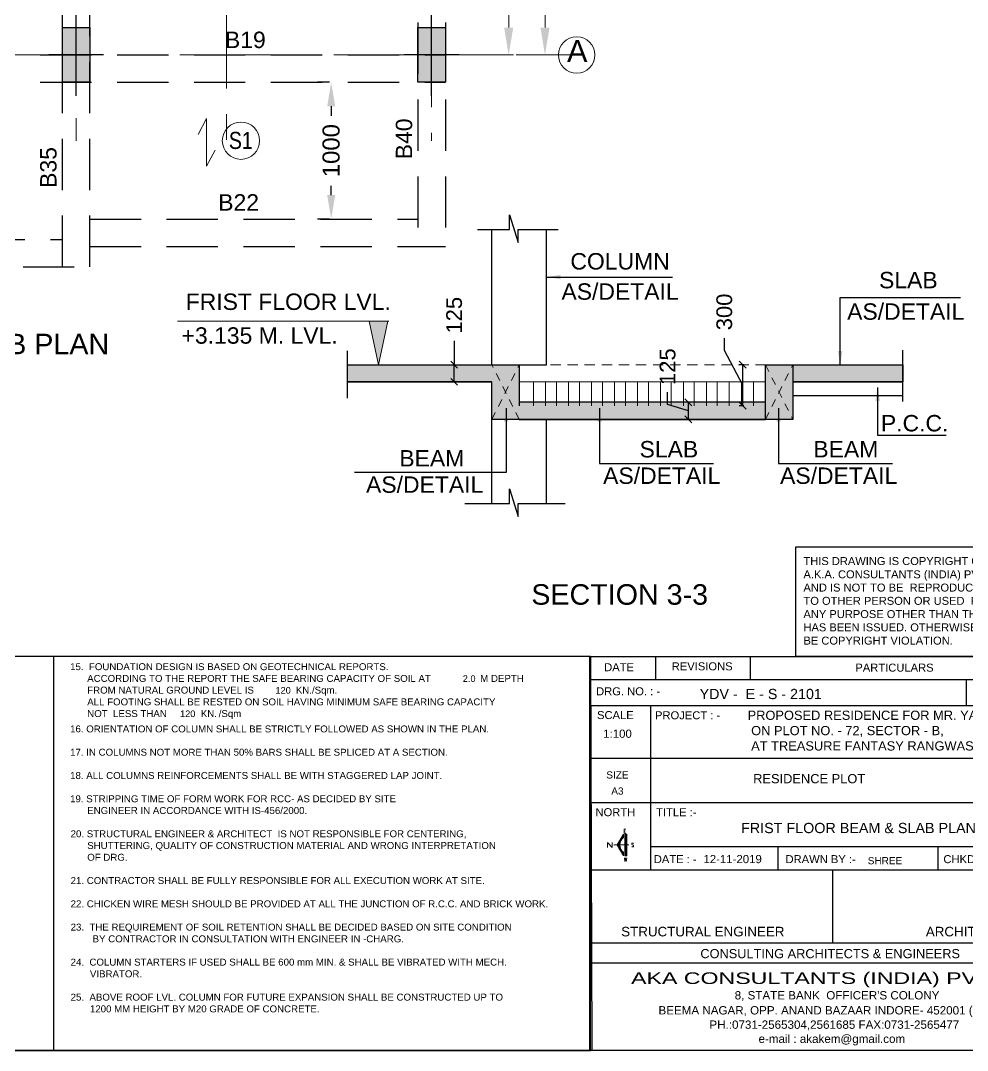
# Model space of a CAD drawing. Header units: metres. Extents: x 1689 to 2066, y 219 to 408.
# Drawn here: x 1713.81 to 1727.66, y 319.37 to 334.43 of the extents above; entities that cross this region are included whole.
import ezdxf
from ezdxf.enums import TextEntityAlignment as Align

# ---------------------------------------------------------------- set-up
doc = ezdxf.new("R2010")
doc.units = ezdxf.units.M
doc.header["$LTSCALE"] = 1.5
for name, pattern in [('CENTER', [2, 1.25, -0.25, 0.25, -0.25]), ('DASHED', [0.75, 0.5, -0.25]), ('DASHED2', [0.375, 0.25, -0.125])]:
    doc.linetypes.add(name, pattern=pattern)
for name, color, linetype, lineweight in [('BEAM - STR', 150, 'DASHED2', 25), ('COL', 4, 'Continuous', 25), ('DIM - GRID - STR', 140, 'Continuous', 15), ('FORMAT - STR', 7, 'Continuous', 25), ('GRID - BEAM - STR', 250, 'CENTER', 18), ('GRID - COLUMN - STR', 250, 'CENTER', 18), ('SECTION -  LINE - STR', 3, 'Continuous', 20), ('SLAB PROJ.', 131, 'Continuous', 9), ('SLAB PROJECTION', 157, 'Continuous', 18)]:
    doc.layers.add(name, color=color, linetype=linetype, lineweight=lineweight)
for name, color, linetype in [('COLUMN', 70, 'Continuous'), ('LETTER', 7, 'Continuous'), ('T-Text', 7, 'Continuous'), ('TEXT BEAM STR', 60, 'Continuous'), ('TXT', 7, 'Continuous')]:
    doc.layers.add(name, color=color, linetype=linetype)
doc.styles.add('A1', font='arial.ttf', dxfattribs={"height": 0.225})
doc.styles.add('ARIAL NARROW', font='ARIALN.TTF')
doc.styles.add('DIM', font='arial.ttf', dxfattribs={"width": 0.8, "height": 0.2})
doc.styles.add('PRADEEP - STR', font='swissel.ttf')
doc.styles.add('ROMAND', font='arial.ttf')
doc.styles.add('ROMANS', font='romans', dxfattribs={"width": 0.8})
doc.styles.add('ROMANT', font='romant', dxfattribs={"height": 0.4})
doc.styles.add('SC-BBS1', font='SansSerif')
doc.styles.get("Standard").update_dxf_attribs({"font": 'arial.ttf', "height": 0.2})
doc.dimstyles.new('GRID DIM', dxfattribs={"dimtxt": 0.35, "dimasz": 0.1, "dimexe": 0.1, "dimexo": 0.1, "dimgap": 0.09, "dimtad": 0, "dimdec": 0, "dimlfac": 1000, "dimzin": 0, "dimdsep": 46, "dimtxsty": 'Standard', "dimblk": 'OBLIQUE', "dimcen": 0.09, "dimclrd": 73, "dimclre": 73, "dimclrt": 1, "dimadec": 0, "dimazin": 0, "dimtfac": 1, "dimtdec": 0, "dimtofl": 0, "dimtmove": 1, "dimatfit": 3, "dimfxl": 1.25, "dimtolj": 1, "dimtzin": 0, "dimlwd": -1, "dimlwe": -1, "dimarcsym": 0})
doc.dimstyles.new('ISO-25', dxfattribs={"dimtxt": 0.2, "dimasz": 0.2, "dimexe": 0.2, "dimexo": 0.2, "dimgap": 0.1, "dimtad": 1, "dimdec": 3, "dimdsep": 46, "dimtxsty": 'Standard', "dimblk": 'OBLIQUE', "dimcen": 0.2, "dimclrt": 256, "dimadec": 0, "dimazin": 0, "dimtfac": 1, "dimtdec": 3, "dimtmove": 0, "dimatfit": 3, "dimfxl": 1, "dimarcsym": 0})

# ---------------------------------------------------------------- blocks, each defined once
blk = doc.blocks.new('*X3')
at = {"color": 0}
for p, q in [((48501, 10656), (49136, 10656)), ((48554, 10688), (49084, 10688)), ((48606, 10719), (49031, 10719)), ((48659, 10750), (48978, 10750)), ((48712, 10781), (48926, 10781)), ((48764, 10812), (48873, 10812)), ((48817, 10844), (48821, 10844)), ((47703, 10031), (49939, 10031)), ((47703, 10000), (49939, 10000)), ((47703, 9969), (49939, 9969)), ((47703, 9906), (49939, 9906)), ((47703, 9875), (49939, 9875)), ((47712, 10188), (48065, 10188)), ((47765, 10219), (48088, 10219)), ((47818, 10250), (48113, 10250)), ((47870, 10281), (48140, 10281)), ((47923, 10312), (48170, 10312)), ((47975, 10344), (48203, 10344)), ((48028, 10375), (48240, 10375)), ((48081, 10406), (48281, 10406)), ((48133, 10438), (48327, 10438)), ((48186, 10469), (48380, 10469)), ((48238, 10500), (48444, 10500)), ((48291, 10531), (48524, 10531)), ((48343, 10562), (48641, 10562)), ((48396, 10594), (49241, 10594)), ((48449, 10625), (49189, 10625)), ((48996, 10562), (49294, 10562)), ((49114, 10531), (49347, 10531)), ((49194, 10500), (49399, 10500)), ((49257, 10469), (49452, 10469)), ((49310, 10438), (49504, 10438)), ((49357, 10406), (49557, 10406)), ((49398, 10375), (49609, 10375)), ((49434, 10344), (49662, 10344)), ((49467, 10312), (49715, 10312)), ((49497, 10281), (49767, 10281)), ((49525, 10250), (49820, 10250)), ((49550, 10219), (49872, 10219)), ((49572, 10188), (49925, 10188))]:
    blk.add_line(p, q, dxfattribs=at)
blk = doc.blocks.new('NORTH')
at = {"lineweight": 20}
for p, q in [((0.14, 1.8), (-0.52, 0.69)), ((0.14, 1.44), (0.14, 1.8)), ((0.14, -0.43), (-0.52, 0.69)), ((0.14, -0.07), (0.14, -0.43))]:
    blk.add_line(p, q, dxfattribs=at)
at = {"color": 1, "lineweight": 20}
blk.add_line((0.69, 0.69), (-0.88, 0.69), dxfattribs=at)
at = {"lineweight": 20}
for points in [[(0.27, 1.81), (0.37, 1.81), (0.37, -0.43), (0.27, -0.43)], [(0.41, -0.43), (0.41, 1.81), (0.47, 1.81), (0.47, -0.43)]]:
    blk.add_lwpolyline(points, close=True, dxfattribs=at)
for start, end in [(124.5364, 180), (180, 235.4636)]:
    blk.add_arc((0.66, 0.69), 0.92, start, end, dxfattribs=at)
at = {"lineweight": 20, "xscale": 0.001, "yscale": 0.001, "zscale": 0.001, "rotation": 90}
blk.add_blockref('*X3', (10.32, -48.13), dxfattribs=at)
at = {"color": 1, "lineweight": 20, "style": 'ROMANS'}
for s, width, p, p2 in [('E', 0.865261, (0.13, 1.91), (0.41, 1.91)), ('S', 0.865261, (0.94, 0.48), (1.22, 0.48)), ('W', 0.668611, (0.2, -1.03), (0.48, -1.03))]:
    blk.add_text(s, height=0.4, dxfattribs=dict(at, width=width)).set_placement(p, p2, align=Align.FIT)
at = {"color": 1, "lineweight": 20, "style": 'ROMANT', "width": 1.5}
blk.add_text('N', height=0.5, dxfattribs=at).set_placement((-1.64, 0.43))
blk = doc.blocks.new('A$C3A620828')
at = {"color": 125, "lineweight": 25, "ltscale": 100}
for p, q in [((0, 1.718), (-3.7121, 1.718)), ((0, 1.5691), (-3.6971, 1.5691)), ((0, 0.9176), (-3.6971, 0.9176))]:
    blk.add_line(p, q, dxfattribs=at)
at = {"layer": 'COL'}
for p, q in [((-3.7076, 3.8567), (-3.6971, 0.9176)), ((0, 1.9089), (0, 0.9176))]:
    blk.add_line(p, q, dxfattribs=at)
at = {"layer": 'Defpoints', "color": 1, "linetype": 'Continuous', "lineweight": 30}
blk.add_line((0.0859, 1.6321), (0.0859, 1.6321), dxfattribs=at)
at = {"layer": 'FORMAT - STR'}
for p, q in [((-3.7076, 3.8567), (0, 3.8567)), ((-3.2235, 3.8567), (-3.2235, 3.6848)), ((-2.5153, 3.8567), (-2.5153, 3.6848)), ((-3.7076, 3.6848), (0, 3.6848)), ((-0.9039, 3.6848), (-0.9039, 3.491)), ((-3.7076, 3.491), (0, 3.491)), ((-3.26, 3.491), (-3.26, 2.2624)), ((0, 3.0945), (-3.7076, 3.0945)), ((0, 2.7661), (-3.7076, 2.7661)), ((0, 2.4378), (-3.26, 2.4378)), ((-2.3101, 2.4378), (-2.3101, 2.2624)), ((-1.1142, 2.4378), (-1.1142, 2.2624)), ((0, 2.2624), (-3.7076, 2.2624)), ((-1.8982, 1.718), (-1.8982, 2.2624)), ((0, 1.718), (-3.7121, 1.718))]:
    blk.add_line(p, q, dxfattribs=at)
at = {"layer": 'FORMAT - STR', "ltscale": 3, "style": 'PRADEEP - STR'}
for s, height, p in [('DATE', 0.05974, (-3.6055, 3.7469)), ('REVISIONS', 0.05974, (-3.1013, 3.7536)), ('PARTICULARS', 0.059738, (-1.7311, 3.7438)), ('DRG. NO. : -', 0.059738, (-3.6657, 3.5672)), ('SCALE', 0.05974, (-3.6587, 3.3898)), ('PROJECT : -', 0.059738, (-3.226, 3.3882)), ('NORTH', 0.05974, (-3.6702, 2.6651)), ('TITLE :-', 0.05974, (-3.2177, 2.6653)), ('DATE : -', 0.05974, (-3.2353, 2.3148)), ('DRAWN BY :-    ', 0.059738, (-2.252, 2.3148)), ('CHKD BY :-', 0.05974, (-1.0738, 2.3148)), ('STRUCTURAL ENGINEER', 0.071364, (-3.4784, 1.7683)), ('ARCHITECT', 0.07136, (-1.2048, 1.7683))]:
    blk.add_text(s, height=height, dxfattribs=at).set_placement(p)
at = {"layer": 'FORMAT - STR', "color": 4, "ltscale": 3, "char_height": 0.068589, "width": 2.451607, "attachment_point": 1, "rotation": 0.00229, "style": 'PRADEEP - STR'}
for s, insert in [('\\pxql;{\\fArial|b0|i0|c0|p34;\\C256;PROPOSED RESIDENCE FOR MR. YADAV, \\P ON PLOT NO. - 72, SECTOR - B, \\P AT TREASURE FANTASY RANGWASA, RAU}', (-2.5351, 3.4526)), ('\\pxql;{\\fArial|b0|i0|c0|p34;\\C256;RESIDENCE PLOT}', (-2.4934, 2.9794))]:
    blk.add_mtext(s, dxfattribs=dict(at, insert=insert))
at = {"layer": 'T-Text', "ltscale": 3, "style": 'ROMAND'}
blk.add_text('CONSULTING ARCHITECTS & ENGINEERS ', height=0.068214, dxfattribs=at).set_placement((-2.8875, 1.6057))
at = {"layer": 'T-Text', "ltscale": 3, "style": 'ROMAND', "width": 1.424099}
blk.add_text('AKA CONSULTANTS (INDIA) PVT. LTD.', height=0.086818, rotation=0.00229, dxfattribs=at).set_placement((-3.4046, 1.4131), (-0.2472, 1.4132), align=Align.FIT)
at = {"layer": 'T-Text', "ltscale": 3, "style": 'A1'}
for s, p in [("8, STATE BANK  OFFICER'S COLONY", (-2.6314, 1.2978)), ('BEEMA NAGAR, OPP. ANAND BAZAAR INDORE- 452001 (M.P.)', (-3.1999, 1.1857)), ('PH.:0731-2565304,2561685 FAX:0731-2565477', (-2.8197, 1.0788)), ('e-mail : akakem@gmail.com', (-2.4533, 0.9733))]:
    blk.add_text(s, height=0.062013, rotation=0.00229, dxfattribs=at).set_placement(p)
blk = doc.blocks.new('0.2X0.4')
at = {"layer": 'COLUMN'}
h = blk.add_hatch(dxfattribs=at)
h.set_pattern_fill('ANGLE', color=256)
h.set_pattern_definition([(0, (-1673.224, -421.962), (0, 6.985), [5.08, -1.905]), (90, (-1673.224, -421.962), (-6.985, 4e-16), [5.08, -1.905])])
h.paths.add_polyline_path([(-0.1, 0.2), (0.1, 0.2), (0.1, -0.2), (-0.1, -0.2)])
h = blk.add_hatch(color=256, dxfattribs=at)
h.dxf.hatch_style = 1
h.paths.add_polyline_path([(-0.1, 0.2), (0.1, 0.2), (0.1, -0.2), (-0.1, -0.2)])
for p, q in [((0, -0.3), (0, 0.3)), ((0.2, 0), (-0.2, 0))]:
    blk.add_line(p, q, dxfattribs=at)
blk.add_lwpolyline([(-0.1, 0.2), (0.1, 0.2), (0.1, -0.2), (-0.1, -0.2)], close=True, dxfattribs=at)
blk = doc.blocks.new('*D112')
at = {"layer": 'Defpoints', "color": 0, "transparency": 16777216}
for p in [(9.1825, 12.0999), (9.6131, 0.2), (9.8787, 0.2)]:
    blk.add_point(p, dxfattribs=at)
at = {"layer": 'DIM - GRID - STR', "color": 1, "linetype": 'ByBlock', "lineweight": -2, "transparency": 16777216}
for p, q in [((9.2825, 12.0999), (10.0787, 12.0999)), ((9.7131, 0.2), (10.0787, 0.2))]:
    blk.add_line(p, q, dxfattribs=at)
at = {"layer": 'DIM - GRID - STR', "color": 2, "linetype": 'ByBlock', "lineweight": -2, "transparency": 16777216}
for p, q in [((9.8787, 11.8999), (9.8787, 6.4963)), ((9.8787, 0.4), (9.8787, 5.8036))]:
    blk.add_line(p, q, dxfattribs=at)
at = {"layer": 'DIM - GRID - STR', "color": 2, "transparency": 16777216}
for points in [[(9.8454, 11.8999), (9.912, 11.8999), (9.8787, 12.0999)], [(9.8454, 0.4), (9.912, 0.4), (9.8787, 0.2)]]:
    blk.add_solid(points, dxfattribs=at)
at = {"layer": 'DIM - GRID - STR', "color": 3, "transparency": 16777216, "insert": (9.8787, 6.1499), "char_height": 0.12, "attachment_point": 5, "rotation": 90, "style": 'PRADEEP - STR'}
blk.add_mtext('\\A1;11900', dxfattribs=at)
blk = doc.blocks.new('*D121')
at = {"layer": 'Defpoints', "color": 0, "transparency": 16777216}
for p in [(10.0168, 3.2), (9.5678, 0.1999), (9.6131, 0.1999)]:
    blk.add_point(p, dxfattribs=at)
at = {"layer": 'DIM - GRID - STR', "color": 1, "linetype": 'ByBlock', "lineweight": -2, "transparency": 16777216}
for p, q in [((9.9168, 3.2), (9.4131, 3.2)), ((9.6678, 0.1999), (9.8131, 0.1999))]:
    blk.add_line(p, q, dxfattribs=at)
at = {"layer": 'DIM - GRID - STR', "color": 2, "linetype": 'ByBlock', "lineweight": -2, "transparency": 16777216}
for p, q in [((9.6131, 3), (9.6131, 1.997)), ((9.6131, 0.3999), (9.6131, 1.4029))]:
    blk.add_line(p, q, dxfattribs=at)
at = {"layer": 'DIM - GRID - STR', "color": 2, "transparency": 16777216}
for points in [[(9.5798, 3), (9.6464, 3), (9.6131, 3.2)], [(9.5798, 0.3999), (9.6464, 0.3999), (9.6131, 0.1999)]]:
    blk.add_solid(points, dxfattribs=at)
at = {"layer": 'DIM - GRID - STR', "color": 3, "transparency": 16777216, "insert": (9.6131, 1.6999), "char_height": 0.12, "attachment_point": 5, "rotation": 90, "style": 'PRADEEP - STR'}
blk.add_mtext('\\A1;3000', dxfattribs=at)
blk = doc.blocks.new('GRID NOS')
at = {"layer": 'GRID - BEAM - STR', "color": 3, "linetype": 'Continuous', "lineweight": 15}
blk.add_line((0, -0.205), (0, 0.17), dxfattribs=at)
blk.add_circle((0, -0.682), 0.477, dxfattribs=at)
blk = doc.blocks.new('A$C398C1E18')
at = {"layer": 'BEAM - STR'}
for p, q in [((6.35, -12.2999), (6.35, -7.55)), ((6.55, -12.2999), (6.55, -7.55)), ((8.95, -7.7), (8.95, -12.1499)), ((9.15, -7.7), (9.15, -12.1499)), ((0, -10.75), (9.15, -10.75)), ((0, -10.95), (9.15, -10.95)), ((6.55, -11.9499), (8.95, -11.9499)), ((3.45, -12.0999), (6.35, -12.0999)), ((6.55, -12.1499), (9.15, -12.1499)), ((3.25, -12.2999), (6.55, -12.2999))]:
    blk.add_line(p, q, dxfattribs=at)
blk = doc.blocks.new('SLAB1')
at = {"layer": 'SLAB PROJ.', "color": 2}
for p, q in [((-82902.1, 170563.2), (-82902.1, 170885.9)), ((-82902.1, 170885.9), (-82845.1, 170777.6)), ((-82959.1, 170671.5), (-82902.1, 170563.2))]:
    blk.add_line(p, q, dxfattribs=at)
blk = doc.blocks.new('*D166')
at = {"layer": 'Defpoints', "color": 0, "transparency": 16777216}
for p in [(1718.355, 333.524), (1718.431, 333.524), (1718.431, 331.525)]:
    blk.add_point(p, dxfattribs=at)
at = {"layer": 'DIM - GRID - STR', "color": 1, "linetype": 'ByBlock', "lineweight": -2, "transparency": 16777216}
for p, q in [((1718.331, 333.524), (1718.155, 333.524)), ((1718.331, 331.525), (1718.155, 331.525))]:
    blk.add_line(p, q, dxfattribs=at)
at = {"layer": 'DIM - GRID - STR', "color": 2, "linetype": 'ByBlock', "lineweight": -2, "transparency": 16777216}
for p, q in [((1718.355, 333.174), (1718.355, 333.036)), ((1718.355, 331.875), (1718.355, 332.013))]:
    blk.add_line(p, q, dxfattribs=at)
at = {"layer": 'DIM - GRID - STR', "color": 2, "transparency": 16777216}
for points in [[(1718.297, 333.174), (1718.414, 333.174), (1718.355, 333.524)], [(1718.297, 331.875), (1718.414, 331.875), (1718.355, 331.525)]]:
    blk.add_solid(points, dxfattribs=at)
at = {"layer": 'DIM - GRID - STR', "color": 3, "transparency": 16777216, "insert": (1718.355, 332.525), "char_height": 0.25, "attachment_point": 5, "rotation": 90, "style": 'PRADEEP - STR'}
blk.add_mtext('\\A1;1000', dxfattribs=at)
blk = doc.blocks.new('_Oblique')
at = {"color": 0, "linetype": 'ByBlock', "lineweight": -2}
blk.add_line((-0.5, -0.5), (0.5, 0.5), dxfattribs=at)
blk = doc.blocks.new('*D178')
at = {"layer": 'Defpoints', "color": 0, "transparency": 16777216}
for p in [(1724.372, 329.396), (1724.487, 329.396), (1724.487, 328.796)]:
    blk.add_point(p, dxfattribs=at)
at = {"layer": 'DIM - GRID - STR', "color": 2, "linetype": 'ByBlock', "lineweight": -2, "transparency": 16777216}
for p, q in [((1724.104, 329.604), (1724.104, 329.784)), ((1724.372, 329.096), (1724.104, 329.604)), ((1724.372, 328.796), (1724.372, 329.396))]:
    blk.add_line(p, q, dxfattribs=at)
at = {"layer": 'DIM - GRID - STR', "color": 1, "linetype": 'ByBlock', "lineweight": -2, "transparency": 16777216}
for p, q in [((1724.387, 329.396), (1724.322, 329.396)), ((1724.387, 328.796), (1724.322, 328.796))]:
    blk.add_line(p, q, dxfattribs=at)
at = {"layer": 'DIM - GRID - STR', "color": 2, "lineweight": -2, "transparency": 16777216, "xscale": 0.1, "yscale": 0.1, "zscale": 0.1}
for p, rotation in [((1724.372, 329.396), 90), ((1724.372, 328.796), 270)]:
    blk.add_blockref('_Oblique', p, dxfattribs=dict(at, rotation=rotation))
at = {"layer": 'DIM - GRID - STR', "color": 3, "transparency": 16777216, "insert": (1724.104, 330.167), "char_height": 0.23, "attachment_point": 5, "rotation": 90, "style": 'PRADEEP - STR'}
blk.add_mtext('\\A1;300', dxfattribs=at)
blk = doc.blocks.new('*D183')
at = {"layer": 'Defpoints', "color": 0, "transparency": 16777216}
for p in [(1720.02, 329.396), (1720.154, 329.396), (1720.02, 329.146)]:
    blk.add_point(p, dxfattribs=at)
at = {"layer": 'DIM - GRID - STR', "color": 2, "linetype": 'ByBlock', "lineweight": -2, "transparency": 16777216}
for p in [(1720.154, 329.744), (1720.154, 329.146)]:
    blk.add_line(p, (1720.154, 329.396), dxfattribs=at)
at = {"layer": 'DIM - GRID - STR', "color": 1, "linetype": 'ByBlock', "lineweight": -2, "transparency": 16777216}
for p, q in [((1720.12, 329.396), (1720.204, 329.396)), ((1720.12, 329.146), (1720.204, 329.146))]:
    blk.add_line(p, q, dxfattribs=at)
at = {"layer": 'DIM - GRID - STR', "color": 2, "lineweight": -2, "transparency": 16777216, "xscale": 0.1, "yscale": 0.1, "zscale": 0.1}
for p, rotation in [((1720.154, 329.396), 90), ((1720.154, 329.146), 270)]:
    blk.add_blockref('_Oblique', p, dxfattribs=dict(at, rotation=rotation))
at = {"layer": 'DIM - GRID - STR', "color": 3, "transparency": 16777216, "insert": (1720.154, 330.119), "char_height": 0.23, "attachment_point": 5, "rotation": 90, "style": 'PRADEEP - STR'}
blk.add_mtext('\\A1;125', dxfattribs=at)
blk = doc.blocks.new('*D185')
at = {"layer": 'Defpoints', "color": 0, "transparency": 16777216}
for p in [(1723.578, 328.846), (1723.938, 328.846), (1723.938, 328.596)]:
    blk.add_point(p, dxfattribs=at)
at = {"layer": 'DIM - GRID - STR', "color": 2, "linetype": 'ByBlock', "lineweight": -2, "transparency": 16777216}
for p, q in [((1723.275, 328.812), (1723.275, 328.992)), ((1723.578, 328.721), (1723.275, 328.812)), ((1723.578, 328.596), (1723.578, 328.846))]:
    blk.add_line(p, q, dxfattribs=at)
at = {"layer": 'DIM - GRID - STR', "color": 1, "linetype": 'ByBlock', "lineweight": -2, "transparency": 16777216}
for p, q in [((1723.838, 328.846), (1723.528, 328.846)), ((1723.838, 328.596), (1723.528, 328.596))]:
    blk.add_line(p, q, dxfattribs=at)
at = {"layer": 'DIM - GRID - STR', "color": 2, "lineweight": -2, "transparency": 16777216, "xscale": 0.1, "yscale": 0.1, "zscale": 0.1}
for p, rotation in [((1723.578, 328.846), 90), ((1723.578, 328.596), 270)]:
    blk.add_blockref('_Oblique', p, dxfattribs=dict(at, rotation=rotation))
at = {"layer": 'DIM - GRID - STR', "color": 3, "transparency": 16777216, "insert": (1723.275, 329.367), "char_height": 0.23, "attachment_point": 5, "rotation": 90, "style": 'PRADEEP - STR'}
blk.add_mtext('\\A1;125', dxfattribs=at)
blk = doc.blocks.new('ffff')
at = {"layer": 'GRID - COLUMN - STR', "ltscale": 0.5}
for p, q in [((7.55, 12.891), (7.55, -0.4273)), ((6.45, 12.8623), (6.45, -0.4273)), ((9.05, 12.7561), (9.05, -0.4273)), ((-0.2902, 0.2), (9.8727, 0.2))]:
    blk.add_line(p, q, dxfattribs=at)
at = {"layer": 'COL'}
for p in [(6.45, 0.2), (9.05, 0.2)]:
    blk.add_blockref('0.2X0.4', p, dxfattribs=at)
at = {"layer": 'GRID - BEAM - STR', "color": 1, "linetype": 'Continuous', "lineweight": 15, "xscale": -0.2787555555555563, "yscale": 0.2787555555555563, "zscale": 0.2787555555555558, "rotation": 90}
blk.add_blockref('GRID NOS', (9.9202, 0.2), dxfattribs=at)
at = {"layer": 'GRID - BEAM - STR', "color": 4, "linetype": 'Continuous', "lineweight": 15, "style": 'PRADEEP - STR'}
blk.add_text('A', height=0.16, rotation=360, dxfattribs=at).set_placement((10.1145, 0.1486), align=Align.CENTER)
at = {"layer": 'DIM - GRID - STR', "color": 3}
for base, p1, p2, picture, middle in [((9.8787, 0.2), (9.1825, 12.0999), (9.6131, 0.2), '*D112', (9.8787, 6.1499)), ((9.6131, 0.1999), (10.0168, 3.2), (9.5678, 0.1999), '*D121', (9.6131, 1.6999))]:
    dim = blk.add_linear_dim(base=base, p1=p1, p2=p2, angle=90, dimstyle='GRID DIM', override={"dimtxt": 0.12, "dimasz": 0.2, "dimexe": 0.2, "dimtxsty": 'PRADEEP - STR', "dimsah": 1, "dimclrd": 2, "dimclre": 1, "dimclrt": 3, "dimfxl": 100, "dimlwd": 65534, "dimlwe": 65534}, dxfattribs=at)
    dim.commit()
    dim.dimension.update_dxf_attribs({"geometry": picture, "text_midpoint": middle})

msp = doc.modelspace()

# ---------------------------------------------------------------- hatches: boundary and pattern name
at = {"layer": 'SECTION -  LINE - STR'}
h = msp.add_hatch(color=26, dxfattribs=at)
h.dxf.hatch_style = 1
h.paths.add_polyline_path([(1719.04763, 329.39573), (1719.18547, 330.03324), (1718.90979, 330.03324)])
h = msp.add_hatch(color=48, dxfattribs=at)
h.dxf.hatch_style = 1
h.paths.add_polyline_path([(1725.10476, 329.39573), (1726.7115, 329.39573), (1726.7115, 329.14573), (1725.10476, 329.14573)])
h.paths.add_polyline_path([(1724.70476, 329.39573), (1725.10476, 329.39573), (1725.10476, 328.59573), (1724.70476, 328.59573)])
h.paths.add_polyline_path([(1721.10476, 328.84573), (1724.70476, 328.84573), (1724.70476, 328.59573), (1721.10476, 328.59573)])
h.paths.add_polyline_path([(1720.70476, 329.39573), (1721.10476, 329.39573), (1721.10476, 328.59573), (1720.70476, 328.59573)])
h.paths.add_polyline_path([(1718.594, 329.39573), (1720.70476, 329.39573), (1720.70476, 329.14573), (1718.594, 329.14573)])
edge = h.paths.add_edge_path()
edge.add_line((1726.7115, 329.39573), (1718.594, 329.39573))

# ---------------------------------------------------------------- linework, layer by layer
at = {"layer": 'COL'}
for p, q in [((1720.70478, 329.39571), (1720.70478, 331.37236)), ((1721.50476, 329.39573), (1721.50476, 331.37236)), ((1720.70478, 327.36529), (1720.70478, 329.14573)), ((1721.50476, 327.36529), (1721.50476, 328.59573))]:
    msp.add_line(p, q, dxfattribs=at)
for points in [[(1720.96331, 331.37236), (1720.96331, 331.58621), (1721.09107, 331.18171), (1721.09107, 331.37236)], [(1720.49611, 331.37236), (1720.96331, 331.37236)], [(1721.09107, 331.37236), (1721.67615, 331.37236)], [(1718.594, 328.9055), (1718.594, 329.60013)], [(1726.7115, 328.8588), (1726.7115, 329.60882)], [(1718.594, 329.39573), (1721.50476, 329.39573)], [(1720.70476, 329.14573), (1718.594, 329.14573), (1718.594, 329.39573), (1720.70476, 329.39573)], [(1720.70476, 329.39573), (1721.10476, 329.39573), (1721.10476, 328.79573)], [(1724.70476, 329.39573), (1726.7115, 329.39573)], [(1724.70476, 328.79573), (1724.70476, 329.39573), (1725.10476, 329.39573)], [(1725.10476, 329.39573), (1726.7115, 329.39573), (1726.7115, 329.14573), (1725.10476, 329.14573)], [(1718.594, 329.14573), (1720.70476, 329.14573)], [(1721.10476, 328.59573), (1720.70476, 328.59573), (1720.70476, 329.14573)], [(1725.10476, 329.14573), (1725.10476, 328.59573), (1724.70476, 328.59573)], [(1725.10476, 329.14573), (1726.7115, 329.14573)], [(1724.70476, 328.84573), (1721.10476, 328.84573)], [(1725.10476, 328.94573), (1726.7115, 328.94573)], [(1721.10476, 328.59573), (1724.70476, 328.59573)], [(1724.70476, 328.59573), (1721.10476, 328.59573)], [(1720.96331, 327.36529), (1720.96331, 327.57914), (1721.09107, 327.17464), (1721.09107, 327.36529)], [(1720.31073, 327.36529), (1720.96331, 327.36529)], [(1721.09107, 327.36529), (1721.77408, 327.36529)], [(1722.13196, 325.12951), (1722.13196, 319.37095)]]:
    msp.add_lwpolyline(points, dxfattribs=at)
for points in [[(1724.70476, 329.39573), (1725.10476, 329.39573), (1725.10476, 328.59573), (1724.70476, 328.59573)], [(1725.14689, 326.73334), (1729.41087, 326.73334), (1729.41087, 325.12951), (1725.14689, 325.12951)], [(1699.71087, 319.37095), (1722.14633, 319.37095), (1722.14633, 325.12951), (1699.71087, 325.12951)]]:
    msp.add_lwpolyline(points, close=True, dxfattribs=at)
at = {"layer": 'FORMAT - STR'}
msp.add_line((1714.29655, 325.12951), (1714.29655, 319.37095), dxfattribs=at)
msp.add_lwpolyline([(1699.71087, 361.37095), (1729.41087, 361.37095), (1729.41087, 319.37095), (1699.71087, 319.37095)], close=True, dxfattribs=at)
at = {"layer": 'SECTION -  LINE - STR', "color": 4}
msp.add_line((1716.10812, 330.03324), (1719.19973, 330.03324), dxfattribs=at)
at = {"layer": 'SECTION -  LINE - STR', "color": 48, "linetype": 'DASHED', "ltscale": 0.2}
msp.add_line((1726.7115, 329.39573, 0), (1718.594, 329.39573, 0), dxfattribs=at)
at = {"layer": 'SECTION -  LINE - STR', "color": 48}
msp.add_line((1724.70476, 329.14573, 0), (1721.10476, 329.14573, 0), dxfattribs=at)
at = {"layer": 'SECTION -  LINE - STR', "color": 4}
msp.add_lwpolyline([(1719.04763, 329.39573), (1718.90979, 330.03324), (1719.18547, 330.03324)], close=True, dxfattribs=at)
at = {"layer": 'SECTION -  LINE - STR', "color": 3, "linetype": 'DASHED2', "ltscale": 0.3}
for points in [[(1720.70476, 328.59573), (1721.10476, 329.39573)], [(1721.10476, 328.59573), (1720.70476, 329.39573)], [(1724.70476, 329.39573), (1725.10476, 328.59573)], [(1724.70476, 328.59573), (1725.10476, 329.39573)]]:
    msp.add_lwpolyline(points, dxfattribs=at)
at = {"layer": 'SECTION -  LINE - STR', "color": 48, "elevation": 0}
for points in [[(1721.31435, 328.79573), (1721.31435, 329.14573)], [(1721.49053, 328.79573), (1721.49053, 329.14573)], [(1721.65007, 328.79573), (1721.65007, 329.14573)], [(1721.82624, 328.79573), (1721.82624, 329.14573)], [(1721.98578, 328.79573), (1721.98578, 329.14573)], [(1722.16196, 328.79573), (1722.16196, 329.14573)], [(1722.3215, 328.79573), (1722.3215, 329.14573)], [(1722.49767, 328.79573), (1722.49767, 329.14573)], [(1722.65721, 328.79573), (1722.65721, 329.14573)], [(1722.83339, 328.79573), (1722.83339, 329.14573)], [(1722.99293, 328.79573), (1722.99293, 329.14573)], [(1723.1691, 328.79573), (1723.1691, 329.14573)], [(1723.32864, 328.79573), (1723.32864, 329.14573)], [(1723.50482, 328.79573), (1723.50482, 329.14573)], [(1723.66436, 328.79573), (1723.66436, 329.14573)], [(1723.84053, 328.79573), (1723.84053, 329.14573)]]:
    msp.add_lwpolyline(points, dxfattribs=at)
at = {"layer": 'SECTION -  LINE - STR', "color": 48}
for points in [[(1724.00007, 328.79573), (1724.00007, 329.14573)], [(1724.17625, 328.79573), (1724.17625, 329.14573)], [(1724.35242, 328.79573), (1724.35242, 329.14573)], [(1724.52859, 328.79573), (1724.52859, 329.14573)]]:
    msp.add_lwpolyline(points, dxfattribs=at)
at = {"layer": 'SLAB PROJECTION', "color": 22, "linetype": 'ByBlock'}
msp.add_circle((1717.03544, 332.66973, 0), 0.27216, dxfattribs=at)

# ---------------------------------------------------------------- block references
at = {"layer": 'COL'}
for name, p, xscale, yscale, zscale in [('A$C398C1E18', (1701.72423, 355.42439), 2, 2, 2), ('A$C3A620828', (1729.41087, 317.573), 1.959342842447825, 1.959342842447825, 1.959342842447825)]:
    msp.add_blockref(name, p, dxfattribs=dict(at, xscale=xscale, yscale=yscale, zscale=zscale))
at = {"layer": 'DIM - GRID - STR', "color": 3, "xscale": 2, "yscale": 2, "zscale": 2}
msp.add_blockref('ffff', (1701.72423, 333.52439), dxfattribs=at)
at = {"layer": 'LETTER', "color": 7, "xscale": 0.1413310012124444, "yscale": 0.1413310012124444, "zscale": 0.1413310012124444}
msp.add_blockref('NORTH', (1722.61139, 322.27733), dxfattribs=at)
at = {"layer": 'SLAB PROJECTION', "color": 2, "linetype": 'ByBlock', "lineweight": 30, "xscale": -0.00216, "yscale": 0.00216, "zscale": 0.00216, "rotation": 180}
msp.add_blockref('SLAB1', (1895.60207, 701.41269), dxfattribs=at)

# ---------------------------------------------------------------- texts
at = {"layer": 'BEAM - STR', "color": 4, "style": 'SC-BBS1'}
for s, p in [('B19', (1717.09996, 333.95306)), ('B22', (1717.00182, 331.5761)), ('COLUMN', (1722.57908, 330.71524)), ('SLAB', (1726.7943, 330.44042)), ('AS/DETAIL', (1722.57908, 330.27305)), ('AS/DETAIL', (1726.75648, 329.98047)), ('P.C.C.', (1726.88669, 328.34859)), ('SLAB', (1723.29296, 327.96809)), ('BEAM', (1725.88041, 327.96809)), ('BEAM', (1719.82645, 327.8354)), ('AS/DETAIL', (1719.72183, 327.45068)), ('AS/DETAIL', (1723.18834, 327.58107)), ('AS/DETAIL', (1725.77579, 327.58107))]:
    msp.add_text(s, height=0.24, dxfattribs=at).set_placement(p, align=Align.BOTTOM_CENTER)
for s, p in [('B40', (1719.61106, 332.69711)), ('B35', (1714.41106, 332.27907))]:
    msp.add_text(s, height=0.24, rotation=90, dxfattribs=at).set_placement(p, align=Align.BOTTOM_CENTER)
for s, p in [('FRIST FLOOR LVL.', (1716.22793, 330.19601)), ('+3.135 M. LVL.', (1716.1674, 329.70268))]:
    msp.add_text(s, height=0.24, dxfattribs=at).set_placement(p)
at = {"layer": 'FORMAT - STR', "style": 'PRADEEP - STR'}
for s, height, p in [('15.  FOUNDATION DESIGN IS BASED ON GEOTECHNICAL REPORTS.', 0.1013122, (1714.53757, 324.93029)), ('      ACCORDING TO THE REPORT THE SAFE BEARING CAPACITY OF SOIL AT', 0.1013122, (1714.55202, 324.75876)), (' M DEPTH', 0.101315, (1720.49504, 324.75876)), ('      FROM NATURAL GROUND LEVEL IS', 0.1013147, (1714.55202, 324.58724)), (' KN./Sqm.', 0.101315, (1717.7989, 324.58724)), ('      ALL FOOTING SHALL BE RESTED ON SOIL HAVING MINIMUM SAFE BEARING CAPACITY', 0.1013147, (1714.55202, 324.41571)), ('      NOT  LESS THAN', 0.1013147, (1714.55202, 324.24418)), ('KN.', 0.101315, (1716.449, 324.24418)), ('/Sqm', 0.101315, (1716.71031, 324.24418)), ('16. ORIENTATION OF COLUMN SHALL BE STRICTLY FOLLOWED AS SHOWN IN THE PLAN.', 0.1013147, (1714.53757, 324.02008)), ('17. IN COLUMNS NOT MORE THAN 50%%% BARS SHALL BE SPLICED AT A SECTION.', 0.1013147, (1714.53757, 323.6797)), ('18. ALL COLUMNS REINFORCEMENTS SHALL BE WITH STAGGERED LAP JOINT.', 0.1013147, (1714.53757, 323.33931)), ('19. STRIPPING TIME OF FORM WORK FOR RCC- AS DECIDED BY SITE', 0.1013147, (1714.53757, 322.99892)), ('      ENGINEER IN ACCORDANCE WITH IS-456/2000.', 0.1013147, (1714.55202, 322.8274)), ('20. STRUCTURAL ENGINEER & ARCHITECT  IS NOT RESPONSIBLE FOR CENTERING,', 0.1013147, (1714.54517, 322.48701)), ('      SHUTTERING, QUALITY OF CONSTRUCTION MATERIAL AND WRONG INTERPRETATION', 0.1013147, (1714.55202, 322.31548)), ('      OF DRG.', 0.1013147, (1714.55202, 322.14395)), ('21. CONTRACTOR SHALL BE FULLY RESPONSIBLE FOR ALL EXECUTION WORK AT SITE.', 0.1013147, (1714.54517, 321.80357)), ('22. CHICKEN WIRE MESH SHOULD BE PROVIDED AT ALL THE JUNCTION OF R.C.C. AND BRICK WORK.', 0.1013147, (1714.54517, 321.46318)), ('23.  THE REQUIREMENT OF SOIL RETENTION SHALL BE DECIDED BASED ON SITE CONDITION', 0.1013147, (1714.54517, 321.1228)), ('        BY CONTRACTOR IN CONSULTATION WITH ENGINEER IN -CHARG.', 0.1013147, (1714.55202, 320.95127)), ('24.  COLUMN STARTERS IF USED SHALL BE 600 mm MIN. & SHALL BE VIBRATED WITH MECH.', 0.1013147, (1714.54517, 320.61088)), ('       VIBRATOR.', 0.1013147, (1714.55202, 320.43935)), ('25.  ABOVE ROOF LVL. COLUMN FOR FUTURE EXPANSION SHALL BE CONSTRUCTED UP TO', 0.1013147, (1714.54517, 320.09897)), ('       1200 MM HEIGHT BY M20 GRADE OF CONCRETE.', 0.1013147, (1714.55202, 319.92744))]:
    msp.add_text(s, height=height, dxfattribs=at).set_placement(p)
at = {"layer": 'FORMAT - STR', "color": 3, "style": 'PRADEEP - STR'}
for s, p in [('2.0', (1720.27955, 324.75876)), ('120', (1717.54036, 324.58724)), ('120', (1716.14525, 324.24418))]:
    msp.add_text(s, height=0.096051, dxfattribs=at).set_placement(p)
at = {"layer": 'FORMAT - STR', "color": 4, "ltscale": 3, "style": 'PRADEEP - STR'}
msp.add_text('YDV -  E - S - 2101', height=0.1494753, rotation=0.002289, dxfattribs=at).set_placement((1723.74224, 324.5069))
at = {"layer": 'FORMAT - STR', "color": 6, "ltscale": 3, "style": 'PRADEEP - STR'}
msp.add_text('1:100', height=0.119477, dxfattribs=at).set_placement((1722.33276, 323.94104))
for s, p in [('SIZE', (1722.54065, 323.34593)), ('A3', (1722.54065, 323.11081))]:
    msp.add_text(s, height=0.104633, dxfattribs=at).set_placement(p, align=Align.CENTER)
at = {"layer": 'FORMAT - STR', "color": 1, "style": 'PRADEEP - STR'}
msp.add_text('FRIST FLOOR BEAM & SLAB PLAN', height=0.15, rotation=0.002289, dxfattribs=at).set_placement((1726.06558, 322.54746), align=Align.CENTER)
at = {"layer": 'FORMAT - STR', "color": 4, "ltscale": 3, "style": 'PRADEEP - STR'}
msp.add_text('12-11-2019', height=0.119477, dxfattribs=at).set_placement((1723.7979, 322.10848))
at = {"layer": 'FORMAT - STR', "color": 50, "ltscale": 3, "style": 'PRADEEP - STR'}
msp.add_text('SHREE', height=0.104633, dxfattribs=at).set_placement((1726.20094, 322.09236))
at = {"layer": 'FORMAT - STR', "insert": (1725.26076, 326.58301), "char_height": 0.1162592, "width": 4.1426185, "attachment_point": 1, "style": 'PRADEEP - STR'}
msp.add_mtext('THIS DRAWING IS COPYRIGHT OF-\\PA.K.A. CONSULTANTS (INDIA) PVT. LTD. INDORE,\\PAND IS NOT TO BE  REPRODUCED , HANDED OVER TO OTHER PERSON OR USED  FOR \\PANY PURPOSE OTHER THAN THAT FOR WHICH IT HAS BEEN ISSUED. OTHERWISE IT SHALL\\PBE COPYRIGHT VIOLATION. ', dxfattribs=at)
at = {"layer": 'SLAB PROJECTION', "color": 2, "style": 'ARIAL NARROW'}
msp.add_text('S1', height=0.25, dxfattribs=at).set_placement((1717.03357, 332.67466, 0), align=Align.MIDDLE)
at = {"layer": 'TXT', "style": 'DIM'}
for s, p in [('FRIST FLOOR BEAM & SLAB PLAN', (1708.23932, 329.54778, 0)), ('SECTION 3-3', (1721.28127, 325.88636))]:
    msp.add_text(s, height=0.3, dxfattribs=at).set_placement(p)

# ---------------------------------------------------------------- dimensions: what is measured, and where the dimension line sits
at = {"layer": 'DIM - GRID - STR', "color": 3}
for base, p1, p2, override, picture, middle in [((1718.3555, 333.52439), (1718.43073, 331.52462), (1718.43073, 333.52439), {"dimtxt": 0.25, "dimasz": 0.35, "dimexe": 0.2, "dimlfac": 500, "dimtxsty": 'PRADEEP - STR', "dimsah": 1, "dimclrd": 2, "dimclre": 1, "dimclrt": 3, "dimfxl": 100, "dimlwd": 65534, "dimlwe": 65534}, '*D166', (1718.3555, 332.5245)), ((1723.57787, 328.84573), (1723.93824, 328.59573), (1723.93824, 328.84573), {"dimtxt": 0.23, "dimexe": 0.05, "dimlfac": 500, "dimtxsty": 'PRADEEP - STR', "dimblk1": 'Oblique', "dimblk2": 'Oblique', "dimsah": 1, "dimclrd": 2, "dimclre": 1, "dimclrt": 3, "dimfxl": 100, "dimlwd": 65534, "dimlwe": 65534}, '*D185', (1723.27468, 329.08169))]:
    dim = msp.add_linear_dim(base=base, p1=p1, p2=p2, angle=90, dimstyle='GRID DIM', override=override, dxfattribs=at)
    dim.commit()
    dim.dimension.update_dxf_attribs({"geometry": picture, "text_midpoint": middle})
for base, p1, p2, picture, middle in [((1720.15416, 329.39573), (1720.01988, 329.14573), (1720.01988, 329.39573), '*D183', (1720.23496, 330.11899)), ((1724.37175, 329.39573), (1724.48695, 328.79573), (1724.48695, 329.39573), '*D178', (1724.10404, 329.87368))]:
    dim = msp.add_linear_dim(base=base, p1=p1, p2=p2, angle=90, dimstyle='GRID DIM', override={"dimtxt": 0.23, "dimexe": 0.05, "dimlfac": 500, "dimtxsty": 'PRADEEP - STR', "dimblk1": 'Oblique', "dimblk2": 'Oblique', "dimsah": 1, "dimclrd": 2, "dimclre": 1, "dimclrt": 3, "dimfxl": 100, "dimlwd": 65534, "dimlwe": 65534}, dxfattribs=at)
    dim.commit()
    dim.dimension.update_dxf_attribs({"geometry": picture, "text_midpoint": middle, "dimtype": 128})

# ---------------------------------------------------------------- leaders
at = {"layer": 'COL'}
for points in [[(1725.79837, 329.39573), (1725.79837, 330.37662), (1727.55641, 330.37662)], [(1726.34549, 329.06387), (1726.34549, 328.36507), (1727.34529, 328.36507)]]:
    msp.add_leader(points, dimstyle='ISO-25', override={"dimgap": 0.1, "dimtad": 0, "dimfxl": 0.18, "dimfxlon": 1}, dxfattribs=at)
at = {"layer": 'TEXT BEAM STR'}
for points in [[(1721.50919, 330.67752), (1723.34673, 330.67752)], [(1720.91168, 328.76062), (1720.91168, 327.82033), (1718.69502, 327.82033)], [(1722.27735, 328.76062), (1722.27735, 327.95072), (1723.94351, 327.95072)], [(1724.89578, 328.76062), (1724.89578, 327.95072), (1726.56195, 327.95072)]]:
    msp.add_leader(points, dimstyle='ISO-25', override={"dimfxl": 1.25, "dimfxlon": 1}, dxfattribs=at)

doc.saveas('drawing.dxf')
